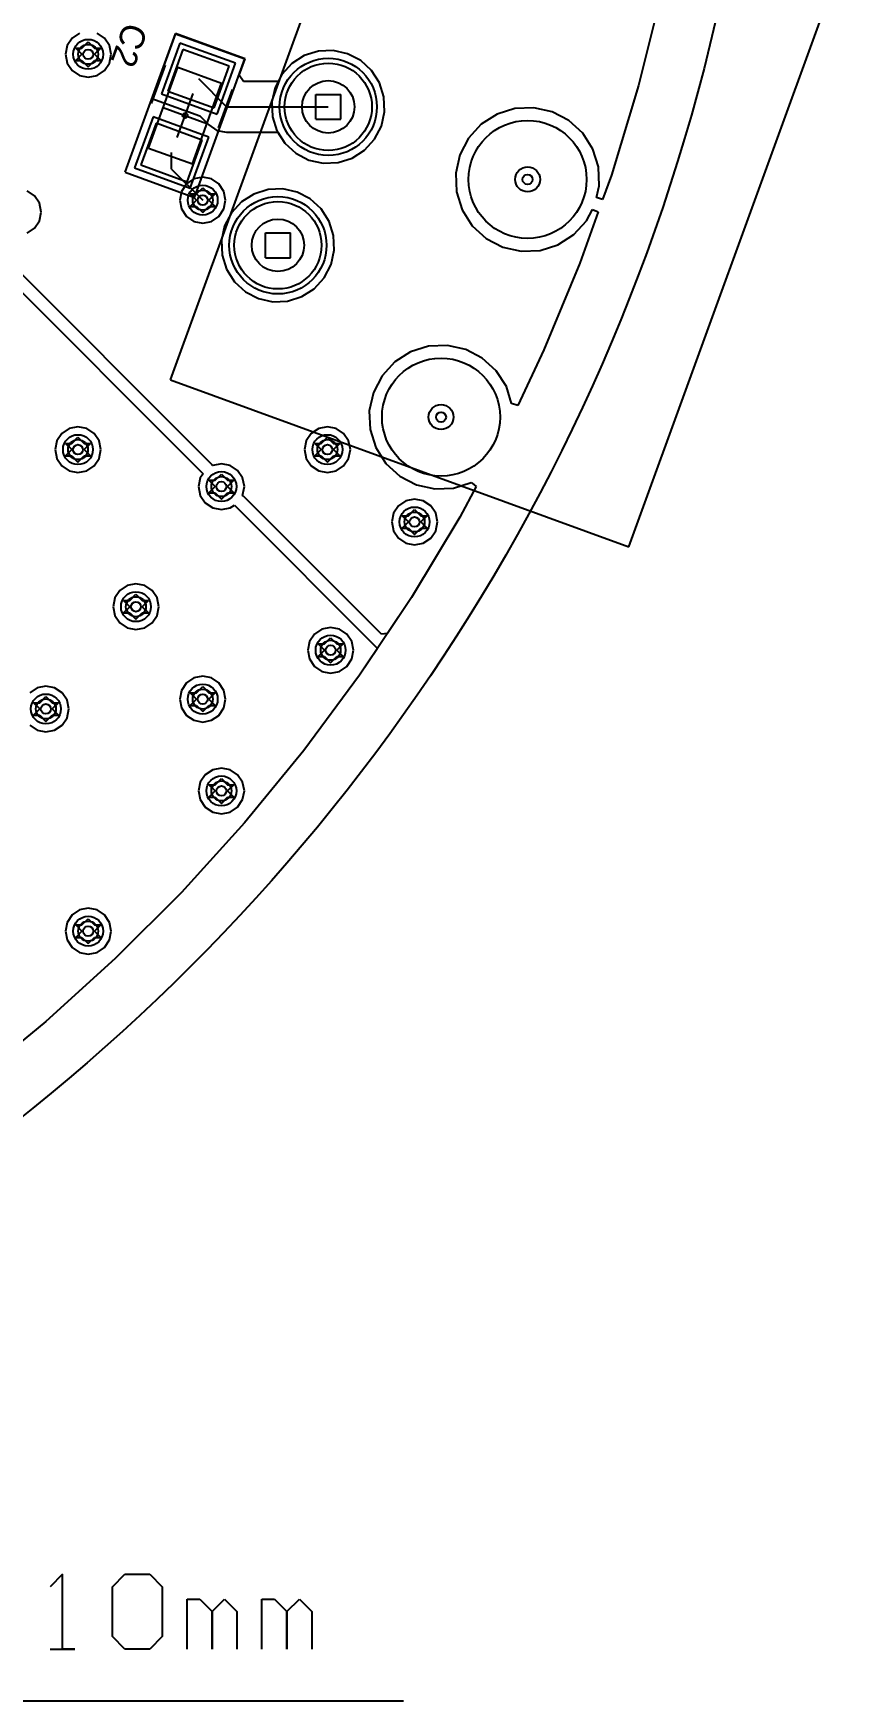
# Model space of a CAD drawing. Header units: millimetres. Extents: x 7.3 to 18.4, y 2.4 to 9.4.
# Drawn here: x 10.364 to 11.012, y 2.397 to 3.734 of the extents above; entities that cross this region are included whole.
import ezdxf

# ---------------------------------------------------------------- set-up
doc = ezdxf.new("R2010")
doc.units = ezdxf.units.MM
doc.header["$MEASUREMENT"] = 0
for name, color, linetype in [('BottomLayer', 5, 'Continuous'), ('BottomSolder', 6, 'Continuous'), ('DrillDrawing', 1, 'Continuous'), ('Mechanical1', 6, 'Continuous'), ('Mechanical13', 56, 'Continuous'), ('Mechanical15', 56, 'Continuous'), ('MidLayer1', 16, 'Continuous'), ('MidLayer2', 76, 'Continuous'), ('MultiLayer', 9, 'Continuous'), ('PadHoleLayer', 156, 'Continuous'), ('TopLayer', 1, 'Continuous'), ('TopOverlay', 2, 'Continuous'), ('TopPaste', 8, 'Continuous'), ('TopSolder', 216, 'Continuous'), ('ViaHoleLayer', 16, 'Continuous')]:
    doc.layers.add(name, color=color, linetype=linetype)

msp = doc.modelspace()

# ---------------------------------------------------------------- linework, layer by layer
at = {"layer": 'BottomLayer'}
for p, q in [((10.8655, 3.7561), (10.8495, 3.692)), ((10.5815, 3.7159), (10.5715, 3.7096)), ((10.5928, 3.7195), (10.5815, 3.7159)), ((10.6046, 3.72), (10.5928, 3.7195)), ((10.6162, 3.7174), (10.6046, 3.72)), ((10.6267, 3.712), (10.6162, 3.7174)), ((10.5715, 3.7096), (10.5635, 3.7008)), ((10.6354, 3.704), (10.6267, 3.712)), ((10.6418, 3.694), (10.6354, 3.704)), ((10.558, 3.6903), (10.5554, 3.6787)), ((10.5635, 3.7008), (10.558, 3.6903)), ((10.6453, 3.6827), (10.6418, 3.694)), ((10.8495, 3.692), (10.8277, 3.6201)), ((10.5554, 3.6787), (10.556, 3.6669)), ((10.6459, 3.6708), (10.6453, 3.6827)), ((10.556, 3.6669), (10.5595, 3.6556)), ((10.6433, 3.6593), (10.6459, 3.6708)), ((10.7361, 3.6689), (10.7234, 3.6608)), ((10.7504, 3.6735), (10.7361, 3.6689)), ((10.7655, 3.6741), (10.7504, 3.6735)), ((10.7802, 3.6709), (10.7655, 3.6741)), ((10.7936, 3.6639), (10.7802, 3.6709)), ((10.8047, 3.6537), (10.7936, 3.6639)), ((10.5595, 3.6556), (10.5659, 3.6456)), ((10.6378, 3.6488), (10.6433, 3.6593)), ((10.7132, 3.6497), (10.7062, 3.6364)), ((10.7234, 3.6608), (10.7132, 3.6497)), ((10.8128, 3.641), (10.8047, 3.6537)), ((10.5659, 3.6456), (10.5746, 3.6376)), ((10.5746, 3.6376), (10.5851, 3.6321)), ((10.6198, 3.6336), (10.6298, 3.64)), ((10.6298, 3.64), (10.6378, 3.6488)), ((10.7062, 3.6364), (10.7029, 3.6216)), ((10.8173, 3.6266), (10.8128, 3.641)), ((10.5851, 3.6321), (10.5967, 3.6296)), ((10.5967, 3.6296), (10.6085, 3.6301)), ((10.6085, 3.6301), (10.6198, 3.6336)), ((10.818, 3.6116), (10.8173, 3.6266)), ((10.7029, 3.6216), (10.7036, 3.6066)), ((10.8159, 3.602), (10.818, 3.6116)), ((10.8277, 3.6201), (10.8207, 3.6006)), ((10.7036, 3.6066), (10.7081, 3.5922)), ((10.8207, 3.6006), (10.8159, 3.602)), ((10.7081, 3.5922), (10.7162, 3.5795)), ((10.7976, 3.5724), (10.8078, 3.5835)), ((10.8171, 3.5906), (10.8024, 3.5494)), ((10.8078, 3.5835), (10.8125, 3.5926)), ((10.8125, 3.5926), (10.8171, 3.5906)), ((10.7162, 3.5795), (10.7274, 3.5693)), ((10.7274, 3.5693), (10.7407, 3.5624)), ((10.7849, 3.5643), (10.7976, 3.5724)), ((10.7407, 3.5624), (10.7554, 3.5591)), ((10.7554, 3.5591), (10.7705, 3.5597)), ((10.7705, 3.5597), (10.7849, 3.5643)), ((10.8024, 3.5494), (10.7736, 3.48)), ((10.6667, 3.4784), (10.654, 3.4703)), ((10.6811, 3.483), (10.6667, 3.4784)), ((10.6962, 3.4836), (10.6811, 3.483)), ((10.7109, 3.4803), (10.6962, 3.4836)), ((10.7242, 3.4734), (10.7109, 3.4803)), ((10.7736, 3.48), (10.7526, 3.4355)), ((10.654, 3.4703), (10.6438, 3.4592)), ((10.7354, 3.4632), (10.7242, 3.4734)), ((10.7435, 3.4505), (10.7354, 3.4632)), ((10.6438, 3.4592), (10.6369, 3.4458)), ((10.7477, 3.437), (10.7435, 3.4505)), ((10.6369, 3.4458), (10.6336, 3.4311)), ((10.7526, 3.4355), (10.7477, 3.437)), ((10.6336, 3.4311), (10.6343, 3.4161)), ((10.6343, 3.4161), (10.6388, 3.4017)), ((10.6388, 3.4017), (10.6469, 3.389)), ((10.6469, 3.389), (10.658, 3.3788)), ((10.658, 3.3788), (10.6714, 3.3718)), ((10.6714, 3.3718), (10.6861, 3.3686)), ((10.6861, 3.3686), (10.7012, 3.3692)), ((10.7012, 3.3692), (10.7153, 3.3737)), ((10.7192, 3.3704), (10.7061, 3.3459)), ((10.7153, 3.3737), (10.7162, 3.3732)), ((10.7162, 3.3732), (10.7192, 3.3704)), ((10.7061, 3.3459), (10.6675, 3.2815)), ((10.6675, 3.2815), (10.6258, 3.2191)), ((10.6258, 3.2191), (10.5811, 3.1588)), ((10.5811, 3.1588), (10.5334, 3.1007)), ((10.5334, 3.1007), (10.483, 3.0451)), ((10.483, 3.0451), (10.4299, 2.992)), ((10.4299, 2.992), (10.3743, 2.9416)), ((10.3743, 2.9416), (10.3162, 2.8939))]:
    msp.add_line(p, q, dxfattribs=at)
for centre, radius in [((10.4082, 3.7169), 0.008), ((10.6007, 3.6748), 0.035), ((10.5, 3.6), 0.008), ((10.5603, 3.5638), 0.035), ((10.4, 3.4), 0.008), ((10.6, 3.4), 0.008), ((10.515, 3.3704), 0.008), ((10.6699, 3.342), 0.008), ((10.4465, 3.2741), 0.008), ((10.6026, 3.2392), 0.008), ((10.5, 3.2), 0.008), ((10.3743, 3.1921), 0.008), ((10.515, 3.1264), 0.008), ((10.4082, 3.014), 0.008)]:
    msp.add_circle(centre, radius, dxfattribs=at)
at = {"layer": 'BottomSolder'}
for centre, radius in [((10.4082, 3.7169), 0.012), ((10.6007, 3.6748), 0.039), ((10.5, 3.6), 0.012), ((10.7605, 3.6166), 0.004), ((10.5603, 3.5638), 0.039), ((10.6911, 3.4261), 0.004), ((10.4, 3.4), 0.012), ((10.6, 3.4), 0.012), ((10.515, 3.3704), 0.012), ((10.6699, 3.342), 0.012), ((10.4465, 3.2741), 0.012), ((10.6026, 3.2392), 0.012), ((10.5, 3.2), 0.012), ((10.3743, 3.1921), 0.012), ((10.515, 3.1264), 0.012), ((10.4082, 3.014), 0.012)]:
    msp.add_circle(centre, radius, dxfattribs=at)
at = {"layer": 'DrillDrawing'}
for p, q in [((10.3982, 3.7219), (10.4032, 3.7169)), ((10.3982, 3.7219), (10.4032, 3.7219)), ((10.3982, 3.7119), (10.4032, 3.7169)), ((10.4032, 3.7219), (10.4082, 3.7269)), ((10.4082, 3.7269), (10.4132, 3.7219)), ((10.4132, 3.7219), (10.4182, 3.7219)), ((10.4132, 3.7169), (10.4182, 3.7219)), ((10.4132, 3.7169), (10.4182, 3.7119)), ((10.3982, 3.7119), (10.4032, 3.7119)), ((10.4032, 3.7119), (10.4082, 3.7069)), ((10.4082, 3.7069), (10.4132, 3.7119)), ((10.4132, 3.7119), (10.4182, 3.7119)), ((10.5907, 3.6848), (10.6107, 3.6848)), ((10.5907, 3.6648), (10.5907, 3.6848)), ((10.6107, 3.6648), (10.6107, 3.6848)), ((10.5907, 3.6648), (10.6107, 3.6648)), ((10.495, 3.605), (10.5, 3.61)), ((10.5, 3.61), (10.505, 3.605)), ((10.49, 3.605), (10.495, 3.6)), ((10.49, 3.605), (10.495, 3.605)), ((10.49, 3.595), (10.495, 3.6)), ((10.505, 3.605), (10.51, 3.605)), ((10.505, 3.6), (10.51, 3.605)), ((10.505, 3.6), (10.51, 3.595)), ((10.49, 3.595), (10.495, 3.595)), ((10.495, 3.595), (10.5, 3.59)), ((10.5, 3.59), (10.505, 3.595)), ((10.505, 3.595), (10.51, 3.595)), ((10.5503, 3.5738), (10.5703, 3.5738)), ((10.5503, 3.5538), (10.5503, 3.5738)), ((10.5703, 3.5538), (10.5703, 3.5738)), ((10.5503, 3.5538), (10.5703, 3.5538)), ((10.395, 3.405), (10.4, 3.41)), ((10.4, 3.41), (10.405, 3.405)), ((10.595, 3.405), (10.6, 3.41)), ((10.6, 3.41), (10.605, 3.405)), ((10.39, 3.405), (10.395, 3.4)), ((10.39, 3.405), (10.395, 3.405)), ((10.39, 3.395), (10.395, 3.4)), ((10.39, 3.395), (10.395, 3.395)), ((10.395, 3.395), (10.4, 3.39)), ((10.4, 3.39), (10.405, 3.395)), ((10.405, 3.405), (10.41, 3.405)), ((10.405, 3.4), (10.41, 3.405)), ((10.405, 3.4), (10.41, 3.395)), ((10.405, 3.395), (10.41, 3.395)), ((10.59, 3.405), (10.595, 3.4)), ((10.59, 3.405), (10.595, 3.405)), ((10.59, 3.395), (10.595, 3.4)), ((10.59, 3.395), (10.595, 3.395)), ((10.595, 3.395), (10.6, 3.39)), ((10.6, 3.39), (10.605, 3.395)), ((10.605, 3.405), (10.61, 3.405)), ((10.605, 3.4), (10.61, 3.405)), ((10.605, 3.4), (10.61, 3.395)), ((10.605, 3.395), (10.61, 3.395)), ((10.505, 3.3754), (10.51, 3.3704)), ((10.505, 3.3754), (10.51, 3.3754)), ((10.505, 3.3654), (10.51, 3.3704)), ((10.51, 3.3754), (10.515, 3.3804)), ((10.515, 3.3804), (10.52, 3.3754)), ((10.52, 3.3754), (10.525, 3.3754)), ((10.52, 3.3704), (10.525, 3.3754)), ((10.52, 3.3704), (10.525, 3.3654)), ((10.505, 3.3654), (10.51, 3.3654)), ((10.51, 3.3654), (10.515, 3.3604)), ((10.515, 3.3604), (10.52, 3.3654)), ((10.52, 3.3654), (10.525, 3.3654)), ((10.6599, 3.347), (10.6649, 3.342)), ((10.6599, 3.347), (10.6649, 3.347)), ((10.6599, 3.337), (10.6649, 3.342)), ((10.6649, 3.347), (10.6699, 3.352)), ((10.6699, 3.352), (10.6749, 3.347)), ((10.6749, 3.347), (10.6799, 3.347)), ((10.6749, 3.342), (10.6799, 3.347)), ((10.6749, 3.342), (10.6799, 3.337)), ((10.6599, 3.337), (10.6649, 3.337)), ((10.6649, 3.337), (10.6699, 3.332)), ((10.6699, 3.332), (10.6749, 3.337)), ((10.6749, 3.337), (10.6799, 3.337)), ((10.4365, 3.2791), (10.4415, 3.2741)), ((10.4365, 3.2791), (10.4415, 3.2791)), ((10.4415, 3.2791), (10.4465, 3.2841)), ((10.4465, 3.2841), (10.4515, 3.2791)), ((10.4515, 3.2791), (10.4565, 3.2791)), ((10.4515, 3.2741), (10.4565, 3.2791)), ((10.4365, 3.2691), (10.4415, 3.2741)), ((10.4365, 3.2691), (10.4415, 3.2691)), ((10.4415, 3.2691), (10.4465, 3.2641)), ((10.4465, 3.2641), (10.4515, 3.2691)), ((10.4515, 3.2741), (10.4565, 3.2691)), ((10.4515, 3.2691), (10.4565, 3.2691)), ((10.5976, 3.2442), (10.6026, 3.2492)), ((10.6026, 3.2492), (10.6076, 3.2442)), ((10.5926, 3.2442), (10.5976, 3.2392)), ((10.5926, 3.2442), (10.5976, 3.2442)), ((10.5926, 3.2342), (10.5976, 3.2392)), ((10.6076, 3.2442), (10.6126, 3.2442)), ((10.6076, 3.2392), (10.6126, 3.2442)), ((10.6076, 3.2392), (10.6126, 3.2342)), ((10.5926, 3.2342), (10.5976, 3.2342)), ((10.5976, 3.2342), (10.6026, 3.2292)), ((10.6026, 3.2292), (10.6076, 3.2342)), ((10.6076, 3.2342), (10.6126, 3.2342)), ((10.495, 3.205), (10.5, 3.21)), ((10.5, 3.21), (10.505, 3.205)), ((10.3643, 3.1971), (10.3693, 3.1921)), ((10.3643, 3.1971), (10.3693, 3.1971)), ((10.3693, 3.1971), (10.3743, 3.2021)), ((10.3743, 3.2021), (10.3793, 3.1971)), ((10.3793, 3.1971), (10.3843, 3.1971)), ((10.3793, 3.1921), (10.3843, 3.1971)), ((10.49, 3.205), (10.495, 3.2)), ((10.49, 3.205), (10.495, 3.205)), ((10.49, 3.195), (10.495, 3.2)), ((10.49, 3.195), (10.495, 3.195)), ((10.495, 3.195), (10.5, 3.19)), ((10.5, 3.19), (10.505, 3.195)), ((10.505, 3.205), (10.51, 3.205)), ((10.505, 3.2), (10.51, 3.205)), ((10.505, 3.2), (10.51, 3.195)), ((10.505, 3.195), (10.51, 3.195)), ((10.3643, 3.1871), (10.3693, 3.1921)), ((10.3643, 3.1871), (10.3693, 3.1871)), ((10.3693, 3.1871), (10.3743, 3.1821)), ((10.3743, 3.1821), (10.3793, 3.1871)), ((10.3793, 3.1921), (10.3843, 3.1871)), ((10.3793, 3.1871), (10.3843, 3.1871)), ((10.505, 3.1314), (10.51, 3.1264)), ((10.505, 3.1314), (10.51, 3.1314)), ((10.51, 3.1314), (10.515, 3.1364)), ((10.515, 3.1364), (10.52, 3.1314)), ((10.52, 3.1314), (10.525, 3.1314)), ((10.52, 3.1264), (10.525, 3.1314)), ((10.505, 3.1214), (10.51, 3.1264)), ((10.505, 3.1214), (10.51, 3.1214)), ((10.51, 3.1214), (10.515, 3.1164)), ((10.515, 3.1164), (10.52, 3.1214)), ((10.52, 3.1264), (10.525, 3.1214)), ((10.52, 3.1214), (10.525, 3.1214)), ((10.4032, 3.019), (10.4082, 3.024)), ((10.4082, 3.024), (10.4132, 3.019)), ((10.3982, 3.019), (10.4032, 3.014)), ((10.3982, 3.019), (10.4032, 3.019)), ((10.3982, 3.009), (10.4032, 3.014)), ((10.3982, 3.009), (10.4032, 3.009)), ((10.4032, 3.009), (10.4082, 3.004)), ((10.4082, 3.004), (10.4132, 3.009)), ((10.4132, 3.019), (10.4182, 3.019)), ((10.4132, 3.014), (10.4182, 3.019)), ((10.4132, 3.014), (10.4182, 3.009)), ((10.4132, 3.009), (10.4182, 3.009))]:
    msp.add_line(p, q, dxfattribs=at)
for centre in [(10.7605, 3.6166), (10.6911, 3.4261)]:
    msp.add_circle(centre, 0.01, dxfattribs=at)
at = {"layer": 'Mechanical1'}
for p, q in [((10.3876, 2.4984), (10.3776, 2.4884)), ((10.3876, 2.4385), (10.3876, 2.4984)), ((10.4276, 2.4884), (10.4376, 2.4984)), ((10.4276, 2.4485), (10.4276, 2.4884)), ((10.4376, 2.4984), (10.4576, 2.4984)), ((10.4576, 2.4984), (10.4676, 2.4884)), ((10.4676, 2.4884), (10.4676, 2.4485)), ((10.4876, 2.4385), (10.4876, 2.4785)), ((10.4876, 2.4785), (10.4976, 2.4785)), ((10.4976, 2.4785), (10.5076, 2.4685)), ((10.5076, 2.4685), (10.5176, 2.4785)), ((10.5176, 2.4785), (10.5275, 2.4685)), ((10.5475, 2.4385), (10.5475, 2.4785)), ((10.5475, 2.4785), (10.5575, 2.4785)), ((10.5575, 2.4785), (10.5675, 2.4685)), ((10.5675, 2.4685), (10.5775, 2.4785)), ((10.5775, 2.4785), (10.5875, 2.4685)), ((10.5076, 2.4685), (10.5076, 2.4385)), ((10.5076, 2.4385), (10.5076, 2.4685)), ((10.5275, 2.4685), (10.5275, 2.4385)), ((10.5675, 2.4685), (10.5675, 2.4385)), ((10.5675, 2.4385), (10.5675, 2.4685)), ((10.5875, 2.4685), (10.5875, 2.4385)), ((10.4376, 2.4385), (10.4276, 2.4485)), ((10.4676, 2.4485), (10.4576, 2.4385)), ((10.3776, 2.4385), (10.3976, 2.4385)), ((10.3976, 2.4385), (10.3876, 2.4385)), ((10.4576, 2.4385), (10.4376, 2.4385)), ((10.2674, 2.3971), (10.6611, 2.3971))]:
    msp.add_line(p, q, dxfattribs=at)
msp.add_circle((9.3768, 4.0992), 1.5748, dxfattribs=at)
at = {"layer": 'Mechanical13'}
for p, q in [((10.4565, 3.6418), (10.4801, 3.7066)), ((10.4801, 3.7066), (10.5152, 3.6938)), ((10.4917, 3.629), (10.5152, 3.6938)), ((10.4565, 3.6418), (10.4917, 3.629))]:
    msp.add_line(p, q, dxfattribs=at)
at = {"layer": 'Mechanical15'}
for p, q in [((10.4379, 3.6224), (10.4783, 3.7334)), ((10.4783, 3.7334), (10.5338, 3.7132)), ((10.4934, 3.6022), (10.5338, 3.7132)), ((10.4795, 3.6502), (10.4923, 3.6854)), ((10.4683, 3.6742), (10.5034, 3.6614)), ((10.4379, 3.6224), (10.4934, 3.6022))]:
    msp.add_line(p, q, dxfattribs=at)
at = {"layer": 'MidLayer1'}
for p, q in [((10.8655, 3.7561), (10.8495, 3.692)), ((10.5815, 3.7159), (10.5715, 3.7096)), ((10.5928, 3.7195), (10.5815, 3.7159)), ((10.6046, 3.72), (10.5928, 3.7195)), ((10.6162, 3.7174), (10.6046, 3.72)), ((10.6267, 3.712), (10.6162, 3.7174)), ((10.5715, 3.7096), (10.5635, 3.7008)), ((10.6354, 3.704), (10.6267, 3.712)), ((10.6418, 3.694), (10.6354, 3.704)), ((10.558, 3.6903), (10.5554, 3.6787)), ((10.5635, 3.7008), (10.558, 3.6903)), ((10.6453, 3.6827), (10.6418, 3.694)), ((10.8495, 3.692), (10.8277, 3.6201)), ((10.5554, 3.6787), (10.556, 3.6669)), ((10.6459, 3.6708), (10.6453, 3.6827)), ((10.556, 3.6669), (10.5595, 3.6556)), ((10.6433, 3.6593), (10.6459, 3.6708)), ((10.7361, 3.6689), (10.7234, 3.6608)), ((10.7504, 3.6735), (10.7361, 3.6689)), ((10.7655, 3.6741), (10.7504, 3.6735)), ((10.7802, 3.6709), (10.7655, 3.6741)), ((10.7936, 3.6639), (10.7802, 3.6709)), ((10.8047, 3.6537), (10.7936, 3.6639)), ((10.5595, 3.6556), (10.5659, 3.6456)), ((10.6378, 3.6488), (10.6433, 3.6593)), ((10.7132, 3.6497), (10.7062, 3.6364)), ((10.7234, 3.6608), (10.7132, 3.6497)), ((10.8128, 3.641), (10.8047, 3.6537)), ((10.5659, 3.6456), (10.5746, 3.6376)), ((10.5746, 3.6376), (10.5851, 3.6321)), ((10.6198, 3.6336), (10.6298, 3.64)), ((10.6298, 3.64), (10.6378, 3.6488)), ((10.7062, 3.6364), (10.7029, 3.6216)), ((10.8173, 3.6266), (10.8128, 3.641)), ((10.5851, 3.6321), (10.5967, 3.6296)), ((10.5967, 3.6296), (10.6085, 3.6301)), ((10.6085, 3.6301), (10.6198, 3.6336)), ((10.818, 3.6116), (10.8173, 3.6266)), ((10.7029, 3.6216), (10.7036, 3.6066)), ((10.8159, 3.602), (10.818, 3.6116)), ((10.8277, 3.6201), (10.8207, 3.6006)), ((10.7036, 3.6066), (10.7081, 3.5922)), ((10.8207, 3.6006), (10.8159, 3.602)), ((10.7081, 3.5922), (10.7162, 3.5795)), ((10.7976, 3.5724), (10.8078, 3.5835)), ((10.8171, 3.5906), (10.8024, 3.5494)), ((10.8078, 3.5835), (10.8125, 3.5926)), ((10.8125, 3.5926), (10.8171, 3.5906)), ((10.7162, 3.5795), (10.7274, 3.5693)), ((10.7274, 3.5693), (10.7407, 3.5624)), ((10.7849, 3.5643), (10.7976, 3.5724)), ((10.7407, 3.5624), (10.7554, 3.5591)), ((10.7554, 3.5591), (10.7705, 3.5597)), ((10.7705, 3.5597), (10.7849, 3.5643)), ((10.8024, 3.5494), (10.7736, 3.48)), ((10.6667, 3.4784), (10.654, 3.4703)), ((10.6811, 3.483), (10.6667, 3.4784)), ((10.6962, 3.4836), (10.6811, 3.483)), ((10.7109, 3.4803), (10.6962, 3.4836)), ((10.7242, 3.4734), (10.7109, 3.4803)), ((10.7736, 3.48), (10.7526, 3.4355)), ((10.654, 3.4703), (10.6438, 3.4592)), ((10.7354, 3.4632), (10.7242, 3.4734)), ((10.7435, 3.4505), (10.7354, 3.4632)), ((10.6438, 3.4592), (10.6369, 3.4458)), ((10.7477, 3.437), (10.7435, 3.4505)), ((10.6369, 3.4458), (10.6336, 3.4311)), ((10.7526, 3.4355), (10.7477, 3.437)), ((10.6336, 3.4311), (10.6343, 3.4161)), ((10.6343, 3.4161), (10.6388, 3.4017)), ((10.6388, 3.4017), (10.6469, 3.389)), ((10.6469, 3.389), (10.658, 3.3788)), ((10.658, 3.3788), (10.6714, 3.3718)), ((10.6714, 3.3718), (10.6861, 3.3686)), ((10.6861, 3.3686), (10.7012, 3.3692)), ((10.7012, 3.3692), (10.7153, 3.3737)), ((10.7192, 3.3704), (10.7061, 3.3459)), ((10.7153, 3.3737), (10.7162, 3.3732)), ((10.7162, 3.3732), (10.7192, 3.3704)), ((10.7061, 3.3459), (10.6675, 3.2815)), ((10.6675, 3.2815), (10.6258, 3.2191)), ((10.6258, 3.2191), (10.5811, 3.1588)), ((10.5811, 3.1588), (10.5334, 3.1007)), ((10.5334, 3.1007), (10.483, 3.0451)), ((10.483, 3.0451), (10.4299, 2.992)), ((10.4299, 2.992), (10.3743, 2.9416)), ((10.3743, 2.9416), (10.3162, 2.8939))]:
    msp.add_line(p, q, dxfattribs=at)
for centre, radius in [((10.4082, 3.7169), 0.008), ((10.6007, 3.6748), 0.035), ((10.5, 3.6), 0.008), ((10.5603, 3.5638), 0.035), ((10.4, 3.4), 0.008), ((10.6, 3.4), 0.008), ((10.515, 3.3704), 0.008), ((10.6699, 3.342), 0.008), ((10.4465, 3.2741), 0.008), ((10.6026, 3.2392), 0.008), ((10.5, 3.2), 0.008), ((10.3743, 3.1921), 0.008), ((10.515, 3.1264), 0.008), ((10.4082, 3.014), 0.008)]:
    msp.add_circle(centre, radius, dxfattribs=at)
at = {"layer": 'MidLayer2'}
for p, q in [((10.8655, 3.7561), (10.8495, 3.692)), ((10.3953, 3.7299), (10.3913, 3.7239)), ((10.4012, 3.7338), (10.3953, 3.7299)), ((10.4212, 3.7299), (10.4153, 3.7338)), ((10.4252, 3.7239), (10.4212, 3.7299)), ((10.3913, 3.7239), (10.3899, 3.7169)), ((10.3899, 3.7169), (10.3913, 3.7099)), ((10.4266, 3.7169), (10.4252, 3.7239)), ((10.4252, 3.7099), (10.4266, 3.7169)), ((10.3913, 3.7099), (10.3953, 3.7039)), ((10.3953, 3.7039), (10.4012, 3.6999)), ((10.4153, 3.6999), (10.4212, 3.7039)), ((10.4212, 3.7039), (10.4252, 3.7099)), ((10.4012, 3.6999), (10.4082, 3.6985)), ((10.4082, 3.6985), (10.4153, 3.6999)), ((10.8495, 3.692), (10.8277, 3.6201)), ((10.7361, 3.6689), (10.7234, 3.6608)), ((10.7504, 3.6735), (10.7361, 3.6689)), ((10.7655, 3.6741), (10.7504, 3.6735)), ((10.7802, 3.6709), (10.7655, 3.6741)), ((10.7936, 3.6639), (10.7802, 3.6709)), ((10.8047, 3.6537), (10.7936, 3.6639)), ((10.7132, 3.6497), (10.7062, 3.6364)), ((10.7234, 3.6608), (10.7132, 3.6497)), ((10.8128, 3.641), (10.8047, 3.6537)), ((10.7062, 3.6364), (10.7029, 3.6216)), ((10.8173, 3.6266), (10.8128, 3.641)), ((10.818, 3.6116), (10.8173, 3.6266)), ((10.487, 3.613), (10.483, 3.607)), ((10.493, 3.617), (10.487, 3.613)), ((10.5, 3.6184), (10.493, 3.617)), ((10.507, 3.617), (10.5, 3.6184)), ((10.513, 3.613), (10.507, 3.617)), ((10.517, 3.607), (10.513, 3.613)), ((10.5642, 3.609), (10.5524, 3.6085)), ((10.5758, 3.6064), (10.5642, 3.609)), ((10.7029, 3.6216), (10.7036, 3.6066)), ((10.8159, 3.602), (10.818, 3.6116)), ((10.8277, 3.6201), (10.8207, 3.6006)), ((10.3651, 3.6035), (10.3592, 3.6075)), ((10.3691, 3.5976), (10.3651, 3.6035)), ((10.3705, 3.5905), (10.3691, 3.5976)), ((10.483, 3.607), (10.4816, 3.6)), ((10.4816, 3.6), (10.483, 3.593)), ((10.5184, 3.6), (10.517, 3.607)), ((10.517, 3.593), (10.5184, 3.6)), ((10.5311, 3.5986), (10.5231, 3.5898)), ((10.5411, 3.6049), (10.5311, 3.5986)), ((10.5524, 3.6085), (10.5411, 3.6049)), ((10.5863, 3.601), (10.5758, 3.6064)), ((10.595, 3.593), (10.5863, 3.601)), ((10.7036, 3.6066), (10.7081, 3.5922)), ((10.8207, 3.6006), (10.8159, 3.602)), ((10.5075, 3.3879), (10.3126, 3.5829)), ((10.3651, 3.5776), (10.3691, 3.5835)), ((10.3691, 3.5835), (10.3705, 3.5905)), ((10.483, 3.593), (10.487, 3.587)), ((10.487, 3.587), (10.493, 3.583)), ((10.493, 3.583), (10.5, 3.5816)), ((10.5, 3.5816), (10.507, 3.583)), ((10.507, 3.583), (10.513, 3.587)), ((10.513, 3.587), (10.517, 3.593)), ((10.5231, 3.5898), (10.5176, 3.5793)), ((10.6014, 3.583), (10.595, 3.593)), ((10.605, 3.5717), (10.6014, 3.583)), ((10.7081, 3.5922), (10.7162, 3.5795)), ((10.7976, 3.5724), (10.8078, 3.5835)), ((10.8171, 3.5906), (10.8024, 3.5494)), ((10.8078, 3.5835), (10.8125, 3.5926)), ((10.8125, 3.5926), (10.8171, 3.5906)), ((10.2992, 3.5818), (10.5003, 3.3807)), ((10.3592, 3.5736), (10.3651, 3.5776)), ((10.5176, 3.5793), (10.515, 3.5678)), ((10.6055, 3.5598), (10.605, 3.5717)), ((10.7162, 3.5795), (10.7274, 3.5693)), ((10.7274, 3.5693), (10.7407, 3.5624)), ((10.7849, 3.5643), (10.7976, 3.5724)), ((10.515, 3.5678), (10.5156, 3.5559)), ((10.5156, 3.5559), (10.5191, 3.5446)), ((10.6029, 3.5483), (10.6055, 3.5598)), ((10.7407, 3.5624), (10.7554, 3.5591)), ((10.7554, 3.5591), (10.7705, 3.5597)), ((10.7705, 3.5597), (10.7849, 3.5643)), ((10.5191, 3.5446), (10.5255, 3.5346)), ((10.5974, 3.5378), (10.6029, 3.5483)), ((10.8024, 3.5494), (10.7736, 3.48)), ((10.5255, 3.5346), (10.5342, 3.5266)), ((10.5794, 3.5227), (10.5894, 3.529)), ((10.5894, 3.529), (10.5974, 3.5378)), ((10.5342, 3.5266), (10.5447, 3.5211)), ((10.5447, 3.5211), (10.5563, 3.5186)), ((10.5563, 3.5186), (10.5681, 3.5191)), ((10.5681, 3.5191), (10.5794, 3.5227)), ((10.6667, 3.4784), (10.654, 3.4703)), ((10.6811, 3.483), (10.6667, 3.4784)), ((10.6962, 3.4836), (10.6811, 3.483)), ((10.7109, 3.4803), (10.6962, 3.4836)), ((10.7242, 3.4734), (10.7109, 3.4803)), ((10.7736, 3.48), (10.7526, 3.4355)), ((10.654, 3.4703), (10.6438, 3.4592)), ((10.7354, 3.4632), (10.7242, 3.4734)), ((10.7435, 3.4505), (10.7354, 3.4632)), ((10.6438, 3.4592), (10.6369, 3.4458)), ((10.7477, 3.437), (10.7435, 3.4505)), ((10.6369, 3.4458), (10.6336, 3.4311)), ((10.7526, 3.4355), (10.7477, 3.437)), ((10.6336, 3.4311), (10.6343, 3.4161)), ((10.387, 3.413), (10.383, 3.407)), ((10.393, 3.417), (10.387, 3.413)), ((10.4, 3.4184), (10.393, 3.417)), ((10.407, 3.417), (10.4, 3.4184)), ((10.413, 3.413), (10.407, 3.417)), ((10.417, 3.407), (10.413, 3.413)), ((10.587, 3.413), (10.583, 3.407)), ((10.593, 3.417), (10.587, 3.413)), ((10.6, 3.4184), (10.593, 3.417)), ((10.607, 3.417), (10.6, 3.4184)), ((10.613, 3.413), (10.607, 3.417)), ((10.617, 3.407), (10.613, 3.413)), ((10.6343, 3.4161), (10.6388, 3.4017)), ((10.383, 3.407), (10.3816, 3.4)), ((10.3816, 3.4), (10.383, 3.393)), ((10.4184, 3.4), (10.417, 3.407)), ((10.417, 3.393), (10.4184, 3.4)), ((10.583, 3.407), (10.5816, 3.4)), ((10.5816, 3.4), (10.583, 3.393)), ((10.6184, 3.4), (10.617, 3.407)), ((10.617, 3.393), (10.6184, 3.4)), ((10.6388, 3.4017), (10.6469, 3.389)), ((10.383, 3.393), (10.387, 3.387)), ((10.387, 3.387), (10.393, 3.383)), ((10.393, 3.383), (10.4, 3.3816)), ((10.4, 3.3816), (10.407, 3.383)), ((10.407, 3.383), (10.413, 3.387)), ((10.413, 3.387), (10.417, 3.393)), ((10.5079, 3.3873), (10.5075, 3.3879)), ((10.508, 3.3873), (10.5079, 3.3873)), ((10.515, 3.3887), (10.508, 3.3873)), ((10.522, 3.3873), (10.515, 3.3887)), ((10.528, 3.3833), (10.522, 3.3873)), ((10.532, 3.3774), (10.528, 3.3833)), ((10.583, 3.393), (10.587, 3.387)), ((10.587, 3.387), (10.593, 3.383)), ((10.593, 3.383), (10.6, 3.3816)), ((10.6, 3.3816), (10.607, 3.383)), ((10.607, 3.383), (10.613, 3.387)), ((10.613, 3.387), (10.617, 3.393)), ((10.6469, 3.389), (10.658, 3.3788)), ((10.498, 3.3774), (10.4966, 3.3704)), ((10.4966, 3.3704), (10.498, 3.3633)), ((10.5003, 3.3807), (10.498, 3.3774)), ((10.5334, 3.3704), (10.532, 3.3774)), ((10.532, 3.3633), (10.5334, 3.3704)), ((10.658, 3.3788), (10.6714, 3.3718)), ((10.6714, 3.3718), (10.6861, 3.3686)), ((10.6861, 3.3686), (10.7012, 3.3692)), ((10.7012, 3.3692), (10.7153, 3.3737)), ((10.7192, 3.3704), (10.7061, 3.3459)), ((10.7153, 3.3737), (10.7162, 3.3732)), ((10.7162, 3.3732), (10.7192, 3.3704)), ((10.498, 3.3633), (10.502, 3.3574)), ((10.502, 3.3574), (10.508, 3.3534)), ((10.522, 3.3534), (10.5254, 3.3556)), ((10.5254, 3.3556), (10.6403, 3.2407)), ((10.532, 3.3632), (10.532, 3.3633)), ((10.5326, 3.3628), (10.532, 3.3632)), ((10.6433, 3.2522), (10.5326, 3.3628)), ((10.6569, 3.355), (10.653, 3.349)), ((10.6629, 3.359), (10.6569, 3.355)), ((10.6699, 3.3604), (10.6629, 3.359)), ((10.6769, 3.359), (10.6699, 3.3604)), ((10.6829, 3.355), (10.6769, 3.359)), ((10.6869, 3.349), (10.6829, 3.355)), ((10.508, 3.3534), (10.515, 3.352)), ((10.515, 3.352), (10.522, 3.3534)), ((10.653, 3.349), (10.6516, 3.342)), ((10.6516, 3.342), (10.653, 3.335)), ((10.7061, 3.3459), (10.6675, 3.2815)), ((10.6883, 3.342), (10.6869, 3.349)), ((10.6869, 3.335), (10.6883, 3.342)), ((10.653, 3.335), (10.6569, 3.329)), ((10.6569, 3.329), (10.6629, 3.3251)), ((10.6769, 3.3251), (10.6829, 3.329)), ((10.6829, 3.329), (10.6869, 3.335)), ((10.6629, 3.3251), (10.6699, 3.3237)), ((10.6699, 3.3237), (10.6769, 3.3251)), ((10.4395, 3.2911), (10.4335, 3.2871)), ((10.4465, 3.2924), (10.4395, 3.2911)), ((10.4535, 3.2911), (10.4465, 3.2924)), ((10.4595, 3.2871), (10.4535, 3.2911)), ((10.4295, 3.2811), (10.4281, 3.2741)), ((10.4335, 3.2871), (10.4295, 3.2811)), ((10.4635, 3.2811), (10.4595, 3.2871)), ((10.4648, 3.2741), (10.4635, 3.2811)), ((10.6675, 3.2815), (10.6482, 3.2527)), ((10.4281, 3.2741), (10.4295, 3.2671)), ((10.4295, 3.2671), (10.4335, 3.2611)), ((10.4595, 3.2611), (10.4635, 3.2671)), ((10.4635, 3.2671), (10.4648, 3.2741)), ((10.4335, 3.2611), (10.4395, 3.2571)), ((10.4395, 3.2571), (10.4465, 3.2557)), ((10.4465, 3.2557), (10.4535, 3.2571)), ((10.4535, 3.2571), (10.4595, 3.2611)), ((10.5897, 3.2522), (10.5857, 3.2462)), ((10.5956, 3.2561), (10.5897, 3.2522)), ((10.6026, 3.2575), (10.5956, 3.2561)), ((10.6097, 3.2561), (10.6026, 3.2575)), ((10.6156, 3.2522), (10.6097, 3.2561)), ((10.6196, 3.2462), (10.6156, 3.2522)), ((10.6482, 3.2527), (10.6433, 3.2522)), ((10.5857, 3.2462), (10.5843, 3.2392)), ((10.5843, 3.2392), (10.5857, 3.2322)), ((10.621, 3.2392), (10.6196, 3.2462)), ((10.6196, 3.2322), (10.621, 3.2392)), ((10.6403, 3.2407), (10.6258, 3.2191)), ((10.5857, 3.2322), (10.5897, 3.2262)), ((10.5897, 3.2262), (10.5956, 3.2222)), ((10.5956, 3.2222), (10.6026, 3.2208)), ((10.6026, 3.2208), (10.6097, 3.2222)), ((10.6097, 3.2222), (10.6156, 3.2262)), ((10.6156, 3.2262), (10.6196, 3.2322)), ((10.3673, 3.209), (10.3613, 3.205)), ((10.3743, 3.2104), (10.3673, 3.209)), ((10.3813, 3.209), (10.3743, 3.2104)), ((10.3873, 3.205), (10.3813, 3.209)), ((10.487, 3.213), (10.483, 3.207)), ((10.493, 3.217), (10.487, 3.213)), ((10.5, 3.2184), (10.493, 3.217)), ((10.507, 3.217), (10.5, 3.2184)), ((10.513, 3.213), (10.507, 3.217)), ((10.517, 3.207), (10.513, 3.213)), ((10.6258, 3.2191), (10.5811, 3.1588)), ((10.3912, 3.1991), (10.3873, 3.205)), ((10.3926, 3.1921), (10.3912, 3.1991)), ((10.483, 3.207), (10.4816, 3.2)), ((10.4816, 3.2), (10.483, 3.193)), ((10.5184, 3.2), (10.517, 3.207)), ((10.517, 3.193), (10.5184, 3.2)), ((10.3873, 3.1791), (10.3912, 3.185)), ((10.3912, 3.185), (10.3926, 3.1921)), ((10.483, 3.193), (10.487, 3.187)), ((10.487, 3.187), (10.493, 3.183)), ((10.493, 3.183), (10.5, 3.1816)), ((10.5, 3.1816), (10.507, 3.183)), ((10.507, 3.183), (10.513, 3.187)), ((10.513, 3.187), (10.517, 3.193)), ((10.3613, 3.1791), (10.3673, 3.1751)), ((10.3673, 3.1751), (10.3743, 3.1737)), ((10.3743, 3.1737), (10.3813, 3.1751)), ((10.3813, 3.1751), (10.3873, 3.1791)), ((10.5811, 3.1588), (10.5334, 3.1007)), ((10.508, 3.1433), (10.502, 3.1394)), ((10.515, 3.1447), (10.508, 3.1433)), ((10.522, 3.1433), (10.515, 3.1447)), ((10.528, 3.1394), (10.522, 3.1433)), ((10.498, 3.1334), (10.4966, 3.1264)), ((10.502, 3.1394), (10.498, 3.1334)), ((10.532, 3.1334), (10.528, 3.1394)), ((10.5334, 3.1264), (10.532, 3.1334)), ((10.4966, 3.1264), (10.498, 3.1194)), ((10.498, 3.1194), (10.502, 3.1134)), ((10.528, 3.1134), (10.532, 3.1194)), ((10.532, 3.1194), (10.5334, 3.1264)), ((10.502, 3.1134), (10.508, 3.1094)), ((10.508, 3.1094), (10.515, 3.108)), ((10.515, 3.108), (10.522, 3.1094)), ((10.522, 3.1094), (10.528, 3.1134)), ((10.5334, 3.1007), (10.483, 3.0451)), ((10.483, 3.0451), (10.4299, 2.992)), ((10.3913, 3.021), (10.3899, 3.014)), ((10.3953, 3.027), (10.3913, 3.021)), ((10.4012, 3.031), (10.3953, 3.027)), ((10.4082, 3.0324), (10.4012, 3.031)), ((10.4153, 3.031), (10.4082, 3.0324)), ((10.4212, 3.027), (10.4153, 3.031)), ((10.4252, 3.021), (10.4212, 3.027)), ((10.4266, 3.014), (10.4252, 3.021)), ((10.3899, 3.014), (10.3913, 3.007)), ((10.4252, 3.007), (10.4266, 3.014)), ((10.3913, 3.007), (10.3953, 3.001)), ((10.3953, 3.001), (10.4012, 2.997)), ((10.4012, 2.997), (10.4082, 2.9956)), ((10.4082, 2.9956), (10.4153, 2.997)), ((10.4153, 2.997), (10.4212, 3.001)), ((10.4212, 3.001), (10.4252, 3.007)), ((10.4299, 2.992), (10.3743, 2.9416)), ((10.3743, 2.9416), (10.3162, 2.8939))]:
    msp.add_line(p, q, dxfattribs=at)
for centre, radius in [((10.4082, 3.7169), 0.008), ((10.6007, 3.6748), 0.035), ((10.5, 3.6), 0.008), ((10.5603, 3.5638), 0.035), ((10.4, 3.4), 0.008), ((10.6, 3.4), 0.008), ((10.515, 3.3704), 0.008), ((10.6699, 3.342), 0.008), ((10.4465, 3.2741), 0.008), ((10.6026, 3.2392), 0.008), ((10.5, 3.2), 0.008), ((10.3743, 3.1921), 0.008), ((10.515, 3.1264), 0.008), ((10.4082, 3.014), 0.008)]:
    msp.add_circle(centre, radius, dxfattribs=at)
at = {"layer": 'MultiLayer'}
for centre, radius in [((10.4082, 3.7169), 0.008), ((10.6007, 3.6748), 0.035), ((10.5, 3.6), 0.008), ((10.5603, 3.5638), 0.035), ((10.4, 3.4), 0.008), ((10.6, 3.4), 0.008), ((10.515, 3.3704), 0.008), ((10.6699, 3.342), 0.008), ((10.4465, 3.2741), 0.008), ((10.6026, 3.2392), 0.008), ((10.5, 3.2), 0.008), ((10.3743, 3.1921), 0.008), ((10.515, 3.1264), 0.008), ((10.4082, 3.014), 0.008)]:
    msp.add_circle(centre, radius, dxfattribs=at)
at = {"layer": 'PadHoleLayer'}
for centre, radius in [((10.6007, 3.6748), 0.021), ((10.7605, 3.6166), 0.0473), ((10.5603, 3.5638), 0.021), ((10.6911, 3.4261), 0.0473)]:
    msp.add_circle(centre, radius, dxfattribs=at)
at = {"layer": 'TopLayer'}
for p, q in [((10.8655, 3.7561), (10.8495, 3.692)), ((10.4782, 3.7336), (10.4593, 3.6815)), ((10.534, 3.7133), (10.4782, 3.7336)), ((10.4842, 3.7208), (10.4721, 3.6875)), ((10.5212, 3.7073), (10.4842, 3.7208)), ((10.5815, 3.7159), (10.5715, 3.7096)), ((10.5928, 3.7195), (10.5815, 3.7159)), ((10.6046, 3.72), (10.5928, 3.7195)), ((10.6162, 3.7174), (10.6046, 3.72)), ((10.6267, 3.712), (10.6162, 3.7174)), ((10.5091, 3.674), (10.5212, 3.7073)), ((10.5292, 3.7002), (10.534, 3.7133)), ((10.5715, 3.7096), (10.5635, 3.7008)), ((10.6354, 3.704), (10.6267, 3.712)), ((10.6418, 3.694), (10.6354, 3.704)), ((10.4966, 3.6974), (10.5192, 3.6748)), ((10.5327, 3.6952), (10.5292, 3.7002)), ((10.5605, 3.6952), (10.5327, 3.6952)), ((10.5635, 3.7008), (10.5605, 3.6952)), ((10.6453, 3.6827), (10.6418, 3.694)), ((10.8495, 3.692), (10.8277, 3.6201)), ((10.4593, 3.6815), (10.4977, 3.6675)), ((10.4721, 3.6875), (10.5091, 3.674)), ((10.6459, 3.6708), (10.6453, 3.6827)), ((10.4977, 3.6675), (10.5048, 3.6604)), ((10.5192, 3.6748), (10.6007, 3.6748)), ((10.6433, 3.6593), (10.6459, 3.6708)), ((10.7361, 3.6689), (10.7234, 3.6608)), ((10.7504, 3.6735), (10.7361, 3.6689)), ((10.7655, 3.6741), (10.7504, 3.6735)), ((10.7802, 3.6709), (10.7655, 3.6741)), ((10.7936, 3.6639), (10.7802, 3.6709)), ((10.8047, 3.6537), (10.7936, 3.6639)), ((10.4627, 3.6616), (10.4505, 3.6283)), ((10.4997, 3.6481), (10.4627, 3.6616)), ((10.5048, 3.6604), (10.5114, 3.6559)), ((10.5114, 3.6559), (10.5192, 3.6544)), ((10.5192, 3.6544), (10.5603, 3.6544)), ((10.5603, 3.6544), (10.5659, 3.6456)), ((10.6378, 3.6488), (10.6433, 3.6593)), ((10.7132, 3.6497), (10.7062, 3.6364)), ((10.7234, 3.6608), (10.7132, 3.6497)), ((10.8128, 3.641), (10.8047, 3.6537)), ((10.4751, 3.6249), (10.4751, 3.6382)), ((10.4875, 3.6148), (10.4997, 3.6481)), ((10.5659, 3.6456), (10.5746, 3.6376)), ((10.5746, 3.6376), (10.5851, 3.6321)), ((10.6198, 3.6336), (10.6298, 3.64)), ((10.6298, 3.64), (10.6378, 3.6488)), ((10.7062, 3.6364), (10.7029, 3.6216)), ((10.8173, 3.6266), (10.8128, 3.641)), ((10.4505, 3.6283), (10.4875, 3.6148)), ((10.4751, 3.6249), (10.5, 3.6)), ((10.5851, 3.6321), (10.5967, 3.6296)), ((10.5967, 3.6296), (10.6085, 3.6301)), ((10.6085, 3.6301), (10.6198, 3.6336)), ((10.818, 3.6116), (10.8173, 3.6266)), ((10.7029, 3.6216), (10.7036, 3.6066)), ((10.8159, 3.602), (10.818, 3.6116)), ((10.8277, 3.6201), (10.8207, 3.6006)), ((10.7036, 3.6066), (10.7081, 3.5922)), ((10.8207, 3.6006), (10.8159, 3.602)), ((10.7081, 3.5922), (10.7162, 3.5795)), ((10.7976, 3.5724), (10.8078, 3.5835)), ((10.8171, 3.5906), (10.8024, 3.5494)), ((10.8078, 3.5835), (10.8125, 3.5926)), ((10.8125, 3.5926), (10.8171, 3.5906)), ((10.7162, 3.5795), (10.7274, 3.5693)), ((10.7274, 3.5693), (10.7407, 3.5624)), ((10.7849, 3.5643), (10.7976, 3.5724)), ((10.7407, 3.5624), (10.7554, 3.5591)), ((10.7554, 3.5591), (10.7705, 3.5597)), ((10.7705, 3.5597), (10.7849, 3.5643)), ((10.8024, 3.5494), (10.7736, 3.48)), ((10.6667, 3.4784), (10.654, 3.4703)), ((10.6811, 3.483), (10.6667, 3.4784)), ((10.6962, 3.4836), (10.6811, 3.483)), ((10.7109, 3.4803), (10.6962, 3.4836)), ((10.7242, 3.4734), (10.7109, 3.4803)), ((10.7736, 3.48), (10.7526, 3.4355)), ((10.654, 3.4703), (10.6438, 3.4592)), ((10.7354, 3.4632), (10.7242, 3.4734)), ((10.7435, 3.4505), (10.7354, 3.4632)), ((10.6438, 3.4592), (10.6369, 3.4458)), ((10.7477, 3.437), (10.7435, 3.4505)), ((10.6369, 3.4458), (10.6336, 3.4311)), ((10.7526, 3.4355), (10.7477, 3.437)), ((10.6336, 3.4311), (10.6343, 3.4161)), ((10.6343, 3.4161), (10.6388, 3.4017)), ((10.6388, 3.4017), (10.6469, 3.389)), ((10.6469, 3.389), (10.658, 3.3788)), ((10.658, 3.3788), (10.6714, 3.3718)), ((10.6714, 3.3718), (10.6861, 3.3686)), ((10.6861, 3.3686), (10.7012, 3.3692)), ((10.7012, 3.3692), (10.7153, 3.3737)), ((10.7192, 3.3704), (10.7061, 3.3459)), ((10.7153, 3.3737), (10.7162, 3.3732)), ((10.7162, 3.3732), (10.7192, 3.3704)), ((10.7061, 3.3459), (10.6675, 3.2815)), ((10.6675, 3.2815), (10.6258, 3.2191)), ((10.6258, 3.2191), (10.5811, 3.1588)), ((10.5811, 3.1588), (10.5334, 3.1007)), ((10.5334, 3.1007), (10.483, 3.0451)), ((10.483, 3.0451), (10.4299, 2.992)), ((10.4299, 2.992), (10.3743, 2.9416)), ((10.3743, 2.9416), (10.3162, 2.8939))]:
    msp.add_line(p, q, dxfattribs=at)
for centre, radius in [((10.4082, 3.7169), 0.008), ((10.6007, 3.6748), 0.035), ((10.5, 3.6), 0.008), ((10.5603, 3.5638), 0.035), ((10.4, 3.4), 0.008), ((10.6, 3.4), 0.008), ((10.515, 3.3704), 0.008), ((10.6699, 3.342), 0.008), ((10.4465, 3.2741), 0.008), ((10.6026, 3.2392), 0.008), ((10.5, 3.2), 0.008), ((10.3743, 3.1921), 0.008), ((10.515, 3.1264), 0.008), ((10.4082, 3.014), 0.008)]:
    msp.add_circle(centre, radius, dxfattribs=at)
at = {"layer": 'TopOverlay'}
for p, q in [((10.4743, 3.456), (10.6449, 3.9249)), ((10.8417, 3.3222), (11.0124, 3.7911)), ((10.459, 3.6776), (10.4702, 3.7081)), ((10.5127, 3.658), (10.5238, 3.6886)), ((10.4743, 3.456), (10.8417, 3.3222))]:
    msp.add_line(p, q, dxfattribs=at)
msp.add_circle((10.4859, 3.6678), 0.00197, dxfattribs=at)
at = {"layer": 'TopPaste'}
for p, q in [((10.4842, 3.7208), (10.4721, 3.6875)), ((10.5212, 3.7073), (10.4842, 3.7208)), ((10.5091, 3.674), (10.5212, 3.7073)), ((10.4721, 3.6875), (10.5091, 3.674)), ((10.4627, 3.6616), (10.4505, 3.6283)), ((10.4997, 3.6481), (10.4627, 3.6616)), ((10.4875, 3.6148), (10.4997, 3.6481)), ((10.4505, 3.6283), (10.4875, 3.6148))]:
    msp.add_line(p, q, dxfattribs=at)
at = {"layer": 'TopSolder'}
for p, q in [((10.4818, 3.7259), (10.467, 3.6851)), ((10.5263, 3.7097), (10.4818, 3.7259)), ((10.5115, 3.6689), (10.5263, 3.7097)), ((10.467, 3.6851), (10.5115, 3.6689)), ((10.4603, 3.6667), (10.4454, 3.6259)), ((10.5048, 3.6505), (10.4603, 3.6667)), ((10.4899, 3.6097), (10.5048, 3.6505)), ((10.4454, 3.6259), (10.4899, 3.6097))]:
    msp.add_line(p, q, dxfattribs=at)
for centre, radius in [((10.4082, 3.7169), 0.012), ((10.6007, 3.6748), 0.039), ((10.5, 3.6), 0.012), ((10.7605, 3.6166), 0.004), ((10.5603, 3.5638), 0.039), ((10.6911, 3.4261), 0.004), ((10.4, 3.4), 0.012), ((10.6, 3.4), 0.012), ((10.515, 3.3704), 0.012), ((10.6699, 3.342), 0.012), ((10.4465, 3.2741), 0.012), ((10.6026, 3.2392), 0.012), ((10.5, 3.2), 0.012), ((10.3743, 3.1921), 0.012), ((10.515, 3.1264), 0.012), ((10.4082, 3.014), 0.012)]:
    msp.add_circle(centre, radius, dxfattribs=at)
at = {"layer": 'ViaHoleLayer'}
for centre in [(10.4082, 3.7169), (10.5, 3.6), (10.4, 3.4), (10.6, 3.4), (10.515, 3.3704), (10.6699, 3.342), (10.4465, 3.2741), (10.6026, 3.2392), (10.3743, 3.1921), (10.5, 3.2), (10.515, 3.1264), (10.4082, 3.014)]:
    msp.add_circle(centre, 0.004, dxfattribs=at)

# ---------------------------------------------------------------- texts
at = {"layer": 'TopOverlay'}
msp.add_text('C2', height=0.02, rotation=250, dxfattribs=at).set_placement((10.4376, 3.7436))

doc.saveas('drawing.dxf')
